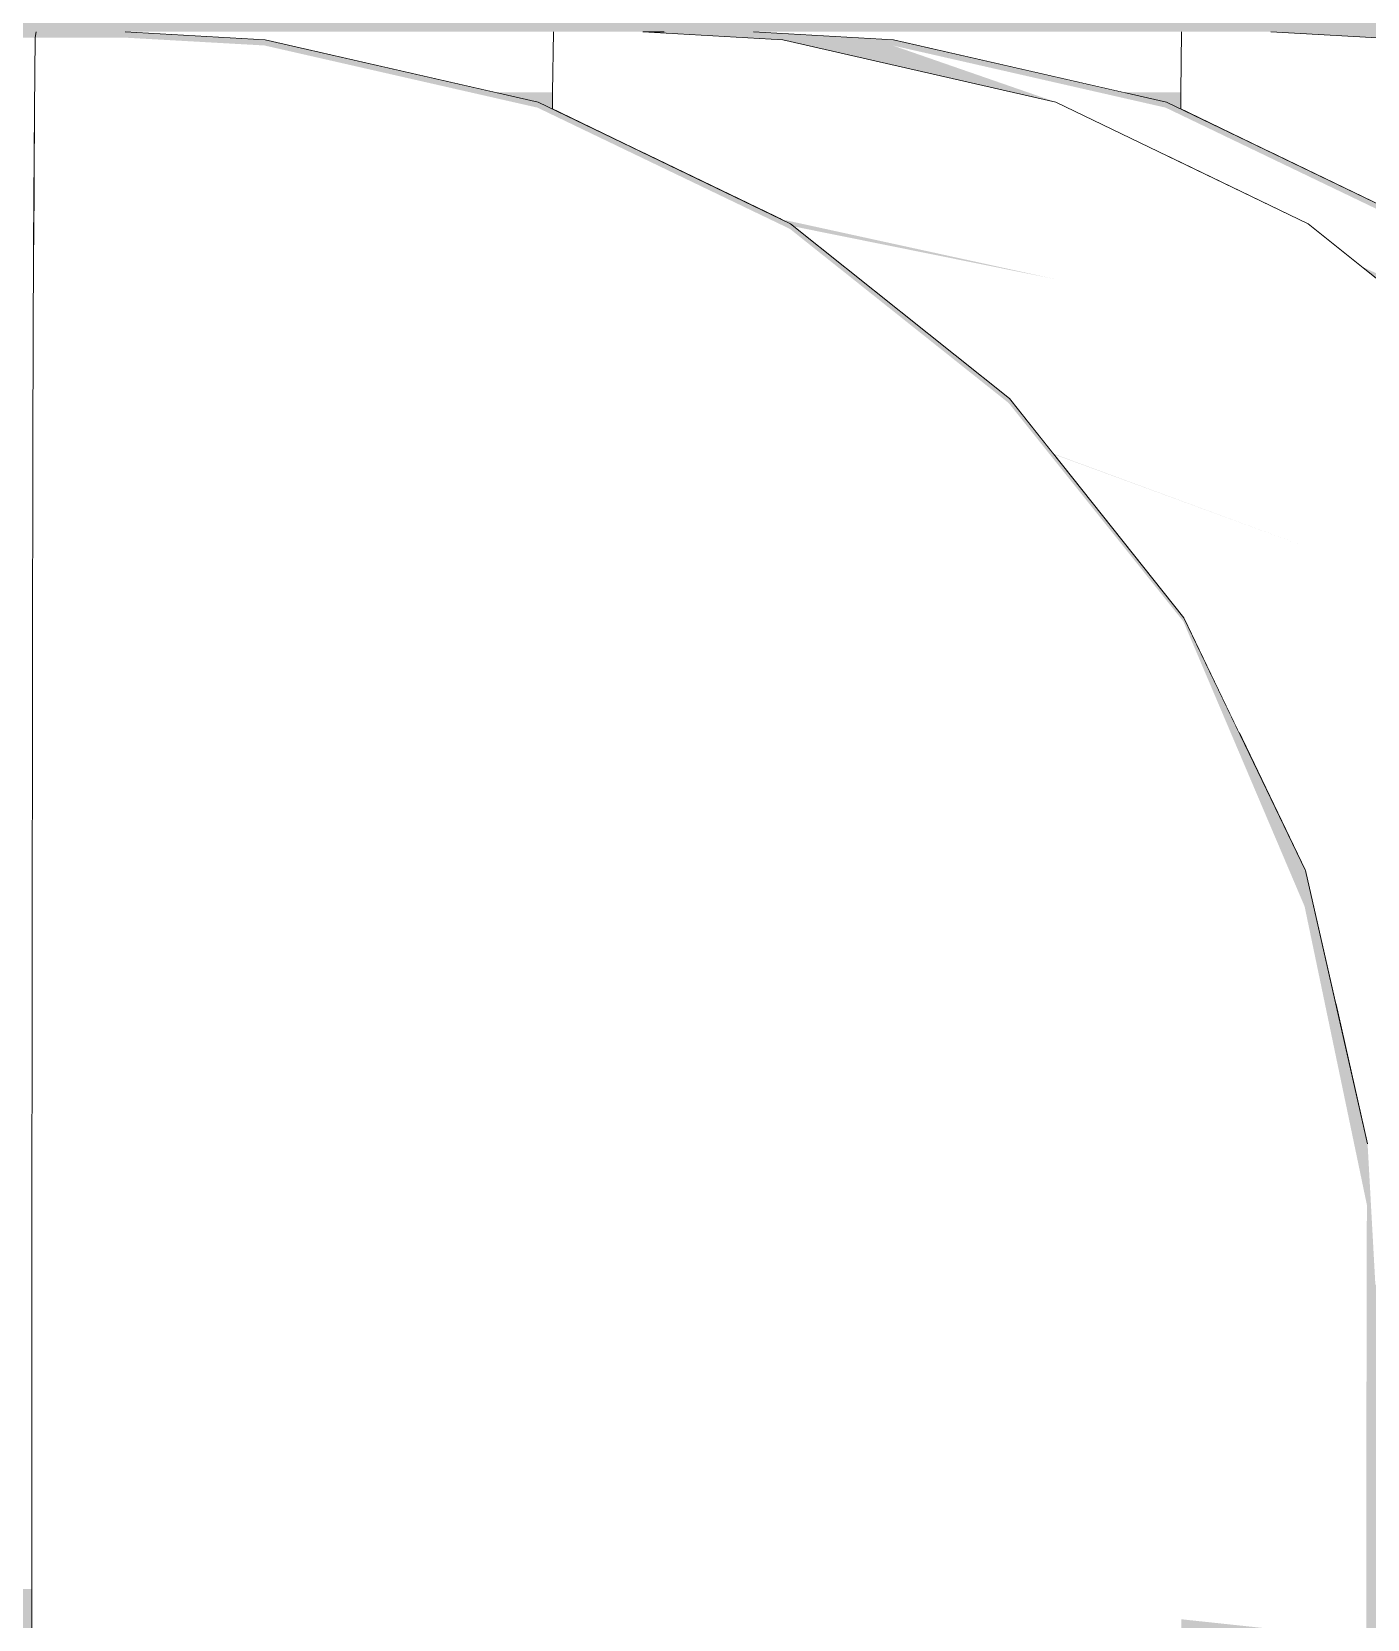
# Model space of a CAD drawing. Header units: millimetres. Extents: x -46169 to 174149, y -86316 to 18123.
# Drawn here: x 120269.86 to 120284.81, y -83706.42 to -83688.64 of the extents above; entities that cross this region are included whole.
import ezdxf

# ---------------------------------------------------------------- set-up
doc = ezdxf.new("R2010")
doc.units = ezdxf.units.MM
doc.header["$MEASUREMENT"] = 0
doc.linetypes.add('Wipeout_Contour', pattern=[1000, 0, -1000])
doc.layers.add('A04_A04_1_A-35-M_FFE_Sanitary_Pen_No__210', color=7, linetype='Continuous', lineweight=13, true_color=0xbae3f7)
doc.layers.add('A04_A04_1_New_A-35-M_FFE_Loose_Pen_No__64', color=7, linetype='Continuous', lineweight=20, true_color=0x606060)
doc.layers.add('A04_A04_1_New_A-25-M_Wall_Int', color=7, linetype='Continuous')
doc.layers.add('A04_A04_1_New_A-35-M_FFE_Loose', color=7, linetype='Continuous')

msp = doc.modelspace()

# ---------------------------------------------------------------- wipeouts: each hides what was drawn before it
at = {"color": 254, "linetype": 'Wipeout_Contour', "lineweight": 0, "ltscale": 4403046.294925408}
msp.add_wipeout([(120227.068, -84266.917), (119755.006, -84266.917), (119755.006, -84457.917), (123475.253, -84457.917), (123475.253, -81407.917), (119755.007, -81407.917), (119755.007, -83688.641), (120283.734, -83688.641), (120285.301, -83688.73), (120288.358, -83689.428), (120291.182, -83690.791), (120293.634, -83692.749), (120295.589, -83695.204), (120296.95, -83698.034), (120297.648, -83701.095), (120297.736, -83702.665), (120297.73, -83703.985), (120297.746, -84251.131), (120297.741, -84252.917), (120297.654, -84254.484), (120296.956, -84257.541), (120295.597, -84260.365), (120293.642, -84262.817), (120291.192, -84264.771), (120288.367, -84266.131), (120285.311, -84266.829), (120283.649, -84266.917), (120259.662, -84266.917), (120259.662, -84454.917), (120227.068, -84454.917)], dxfattribs=at).dxf.layer = 'A04_A04_1_New_A-25-M_Wall_Int'

# ---------------------------------------------------------------- next in the draw order: hatches: boundary and pattern name
at = {"layer": 'A04_A04_1_A-35-M_FFE_Sanitary_Pen_No__210', "linetype": 'Continuous', "lineweight": 0, "true_color": 0x2e383d}
msp.add_hatch(color=250, dxfattribs=at).paths.add_polyline_path([(119762.031, -81412.917), (119762.031, -84457.917), (124593.47, -84457.917), (124593.47, -81412.917)])

# ---------------------------------------------------------------- next in the draw order: wipeouts: each hides what was drawn before it
at = {"color": 254, "linetype": 'Wipeout_Contour', "lineweight": 0, "ltscale": 732625.729735}
msp.add_wipeout([(120270.907, -83688.641), (120272.474, -83688.73), (120275.059, -83689.321), (120275.691, -83689.321), (120275.7, -83688.641)], dxfattribs=at).dxf.layer = 'A04_A04_1_New_A-35-M_FFE_Loose'
at = {"color": 254, "linetype": 'Wipeout_Contour', "lineweight": 0, "ltscale": 732654.597725}
msp.add_wipeout([(120277.94, -83688.641), (120279.508, -83688.73), (120282.093, -83689.321), (120282.725, -83689.321), (120282.734, -83688.641)], dxfattribs=at).dxf.layer = 'A04_A04_1_New_A-35-M_FFE_Loose'
at = {"color": 254, "linetype": 'Wipeout_Contour', "lineweight": 0, "ltscale": 583224.283068}
msp.add_wipeout([(118499.865, -83706.077), (120269.859, -83706.077), (120269.86, -83702.48), (118499.866, -83702.48)], dxfattribs=at).dxf.layer = 'A04_A04_1_New_A-35-M_FFE_Loose'

# ---------------------------------------------------------------- next in the draw order: wipeouts: each hides what was drawn before it
at = {"color": 254, "linetype": 'Wipeout_Contour', "lineweight": 0, "ltscale": 586108.641447}
msp.add_wipeout([(120275.691, -83689.321), (120276.691, -83689.321), (120276.7, -83688.641), (120275.7, -83688.641)], dxfattribs=at).dxf.layer = 'A04_A04_1_New_A-35-M_FFE_Loose'
at = {"color": 254, "linetype": 'Wipeout_Contour', "lineweight": 0, "ltscale": 586131.736}
msp.add_wipeout([(120282.725, -83689.321), (120283.725, -83689.321), (120283.734, -83688.641), (120282.734, -83688.641)], dxfattribs=at).dxf.layer = 'A04_A04_1_New_A-35-M_FFE_Loose'
at = {"color": 254, "linetype": 'Wipeout_Contour', "lineweight": 0, "ltscale": 586126.592826}
msp.add_wipeout([(120279.499, -83688.795), (120281.324, -83689.428), (120282.55, -83690.02), (120282.555, -83689.491)], dxfattribs=at).dxf.layer = 'A04_A04_1_New_A-35-M_FFE_Loose'
at = {"color": 254, "linetype": 'Wipeout_Contour', "lineweight": 0, "ltscale": 583216.205061}
msp.add_wipeout([(118499.866, -83702.48), (120269.86, -83702.48), (120269.863, -83699.037), (118499.868, -83699.037)], dxfattribs=at).dxf.layer = 'A04_A04_1_New_A-35-M_FFE_Loose'
at = {"color": 254, "linetype": 'Wipeout_Contour', "lineweight": 0, "ltscale": 586753.529598}
msp.add_wipeout([(120269.859, -83706.077), (120269.859, -84251.917), (120270.859, -84251.917), (120270.859, -83706.077)], dxfattribs=at).dxf.layer = 'A04_A04_1_New_A-35-M_FFE_Loose'

# ---------------------------------------------------------------- next in the draw order: wipeouts: each hides what was drawn before it
at = {"color": 254, "linetype": 'Wipeout_Contour', "lineweight": 0, "ltscale": 586109.474184}
msp.add_wipeout([(120275.69, -83689.505), (120276.687, -83689.986), (120276.691, -83689.321), (120275.691, -83689.321)], dxfattribs=at).dxf.layer = 'A04_A04_1_New_A-35-M_FFE_Loose'
at = {"color": 254, "linetype": 'Wipeout_Contour', "lineweight": 0, "ltscale": 586132.568704}
msp.add_wipeout([(120282.724, -83689.505), (120283.721, -83689.986), (120283.725, -83689.321), (120282.725, -83689.321)], dxfattribs=at).dxf.layer = 'A04_A04_1_New_A-35-M_FFE_Loose'
at = {"color": 254, "linetype": 'Wipeout_Contour', "lineweight": 0, "ltscale": 583208.654694}
msp.add_wipeout([(118499.869, -83699.037), (120269.863, -83699.037), (120269.868, -83695.894), (118499.873, -83695.894)], dxfattribs=at).dxf.layer = 'A04_A04_1_New_A-35-M_FFE_Loose'
at = {"color": 254, "linetype": 'Wipeout_Contour', "lineweight": 0, "ltscale": 586124.434151}
msp.add_wipeout([(120269.86, -83702.48), (120269.859, -83706.077), (120270.859, -83706.077), (120270.86, -83702.48)], dxfattribs=at).dxf.layer = 'A04_A04_1_New_A-35-M_FFE_Loose'

# ---------------------------------------------------------------- next in the draw order: linework, layer by layer
at = {"layer": 'A04_A04_1_New_A-35-M_FFE_Loose_Pen_No__64', "linetype": 'Continuous'}
for p, q in [((120275.691, -83689.321), (120275.7, -83688.641)), ((120282.725, -83689.321), (120282.733, -83688.641)), ((120269.859, -83706.077), (120269.859, -84251.917))]:
    msp.add_line(p, q, dxfattribs=at)

# ---------------------------------------------------------------- next in the draw order: wipeouts: each hides what was drawn before it
at = {"color": 254, "linetype": 'Wipeout_Contour', "lineweight": 0, "ltscale": 586112.957869}
msp.add_wipeout([(120276.691, -83689.321), (120278.259, -83689.405), (120278.267, -83688.73), (120276.7, -83688.641)], dxfattribs=at).dxf.layer = 'A04_A04_1_New_A-35-M_FFE_Loose'
at = {"color": 254, "linetype": 'Wipeout_Contour', "lineweight": 0, "ltscale": 586136.052498}
msp.add_wipeout([(120283.725, -83689.321), (120285.292, -83689.405), (120285.301, -83688.73), (120283.734, -83688.641)], dxfattribs=at).dxf.layer = 'A04_A04_1_New_A-35-M_FFE_Loose'
at = {"color": 254, "linetype": 'Wipeout_Contour', "lineweight": 0, "ltscale": 583201.954369}
msp.add_wipeout([(118499.879, -83693.186), (118499.873, -83695.894), (120269.868, -83695.894), (120269.873, -83693.186)], dxfattribs=at).dxf.layer = 'A04_A04_1_New_A-35-M_FFE_Loose'
at = {"color": 254, "linetype": 'Wipeout_Contour', "lineweight": 0, "ltscale": 586116.396377}
msp.add_wipeout([(120269.863, -83699.037), (120269.86, -83702.48), (120270.86, -83702.48), (120270.863, -83699.037)], dxfattribs=at).dxf.layer = 'A04_A04_1_New_A-35-M_FFE_Loose'
at = {"color": 254, "linetype": 'Wipeout_Contour', "lineweight": 0, "ltscale": 586757.739937}
msp.add_wipeout([(120270.859, -83706.077), (120270.859, -84251.917), (120272.427, -84251.912), (120272.427, -83706.082)], dxfattribs=at).dxf.layer = 'A04_A04_1_New_A-35-M_FFE_Loose'

# ---------------------------------------------------------------- next in the draw order: linework, layer by layer
at = {"layer": 'A04_A04_1_New_A-35-M_FFE_Loose_Pen_No__64', "linetype": 'Continuous'}
for p, q in [((120276.7, -83688.641), (120276.94, -83688.641)), ((120285.301, -83688.73), (120283.733, -83688.641)), ((120269.86, -83702.48), (120269.859, -83706.077))]:
    msp.add_line(p, q, dxfattribs=at)

# ---------------------------------------------------------------- next in the draw order: wipeouts: each hides what was drawn before it
at = {"color": 254, "linetype": 'Wipeout_Contour', "lineweight": 0, "ltscale": 586114.580865}
msp.add_wipeout([(120276.687, -83689.986), (120278.251, -83690.741), (120278.259, -83689.405), (120276.691, -83689.321)], dxfattribs=at).dxf.layer = 'A04_A04_1_New_A-35-M_FFE_Loose'
at = {"color": 254, "linetype": 'Wipeout_Contour', "lineweight": 0, "ltscale": 586137.67543}
msp.add_wipeout([(120283.721, -83689.986), (120285.284, -83690.741), (120285.292, -83689.405), (120283.725, -83689.321)], dxfattribs=at).dxf.layer = 'A04_A04_1_New_A-35-M_FFE_Loose'
at = {"color": 254, "linetype": 'Wipeout_Contour', "lineweight": 0, "ltscale": 583196.390093}
msp.add_wipeout([(118499.879, -83693.186), (120269.873, -83693.186), (120269.881, -83691.029), (118499.886, -83691.029)], dxfattribs=at).dxf.layer = 'A04_A04_1_New_A-35-M_FFE_Loose'
at = {"color": 254, "linetype": 'Wipeout_Contour', "lineweight": 0, "ltscale": 586108.88363}
msp.add_wipeout([(120269.868, -83695.894), (120269.863, -83699.037), (120270.863, -83699.037), (120270.868, -83695.894)], dxfattribs=at).dxf.layer = 'A04_A04_1_New_A-35-M_FFE_Loose'
at = {"color": 254, "linetype": 'Wipeout_Contour', "lineweight": 0, "ltscale": 586128.664391}
msp.add_wipeout([(120270.86, -83702.48), (120270.859, -83706.077), (120272.427, -83706.082), (120272.428, -83702.498)], dxfattribs=at).dxf.layer = 'A04_A04_1_New_A-35-M_FFE_Loose'

# ---------------------------------------------------------------- next in the draw order: linework, layer by layer
at = {"layer": 'A04_A04_1_New_A-35-M_FFE_Loose_Pen_No__64', "linetype": 'Continuous'}
msp.add_line((120269.863, -83699.037), (120269.86, -83702.48), dxfattribs=at)

# ---------------------------------------------------------------- next in the draw order: wipeouts: each hides what was drawn before it
at = {"color": 254, "linetype": 'Wipeout_Contour', "lineweight": 0, "ltscale": 586121.439867}
msp.add_wipeout([(120278.259, -83689.405), (120281.315, -83690.077), (120281.324, -83689.428), (120278.267, -83688.73)], dxfattribs=at).dxf.layer = 'A04_A04_1_New_A-35-M_FFE_Loose'
at = {"color": 254, "linetype": 'Wipeout_Contour', "lineweight": 0, "ltscale": 583192.199523}
msp.add_wipeout([(118499.886, -83691.029), (120269.881, -83691.029), (120269.889, -83689.514), (118499.894, -83689.514)], dxfattribs=at).dxf.layer = 'A04_A04_1_New_A-35-M_FFE_Loose'
at = {"color": 254, "linetype": 'Wipeout_Contour', "lineweight": 0, "ltscale": 879207.734189}
msp.add_wipeout([(120282.555, -83689.491), (120282.55, -83690.02), (120284.149, -83690.791), (120284.749, -83691.27), (120285.373, -83691.556), (120285.38, -83690.848)], dxfattribs=at).dxf.layer = 'A04_A04_1_New_A-35-M_FFE_Loose'
at = {"color": 254, "linetype": 'Wipeout_Contour', "lineweight": 0, "ltscale": 586102.216714}
msp.add_wipeout([(120269.873, -83693.186), (120269.868, -83695.894), (120270.868, -83695.894), (120270.873, -83693.186)], dxfattribs=at).dxf.layer = 'A04_A04_1_New_A-35-M_FFE_Loose'
at = {"color": 254, "linetype": 'Wipeout_Contour', "lineweight": 0, "ltscale": 586120.645101}
msp.add_wipeout([(120270.863, -83699.037), (120270.86, -83702.48), (120272.428, -83702.498), (120272.431, -83699.072)], dxfattribs=at).dxf.layer = 'A04_A04_1_New_A-35-M_FFE_Loose'

# ---------------------------------------------------------------- next in the draw order: linework, layer by layer
at = {"layer": 'A04_A04_1_New_A-35-M_FFE_Loose_Pen_No__64', "linetype": 'Continuous'}
for p, q in [((120278.267, -83688.73), (120276.7, -83688.641)), ((120279.508, -83688.73), (120277.94, -83688.641)), ((120269.868, -83695.894), (120269.863, -83699.037))]:
    msp.add_line(p, q, dxfattribs=at)

# ---------------------------------------------------------------- next in the draw order: wipeouts: each hides what was drawn before it
at = {"color": 254, "linetype": 'Wipeout_Contour', "lineweight": 0, "ltscale": 583189.561531}
msp.add_wipeout([(118499.903, -83688.707), (118499.894, -83689.514), (120269.889, -83689.514), (120269.898, -83688.707)], dxfattribs=at).dxf.layer = 'A04_A04_1_New_A-35-M_FFE_Loose'
at = {"color": 254, "linetype": 'Wipeout_Contour', "lineweight": 0, "ltscale": 586123.682224}
msp.add_wipeout([(120278.259, -83689.405), (120278.251, -83690.741), (120281.308, -83691.409), (120281.315, -83690.077)], dxfattribs=at).dxf.layer = 'A04_A04_1_New_A-35-M_FFE_Loose'
at = {"color": 254, "linetype": 'Wipeout_Contour', "lineweight": 0, "ltscale": 586096.680297}
msp.add_wipeout([(120269.881, -83691.029), (120269.873, -83693.186), (120270.873, -83693.186), (120270.881, -83691.029)], dxfattribs=at).dxf.layer = 'A04_A04_1_New_A-35-M_FFE_Loose'
at = {"color": 254, "linetype": 'Wipeout_Contour', "lineweight": 0, "ltscale": 586113.151382}
msp.add_wipeout([(120270.868, -83695.894), (120270.863, -83699.037), (120272.431, -83699.072), (120272.435, -83695.945)], dxfattribs=at).dxf.layer = 'A04_A04_1_New_A-35-M_FFE_Loose'
at = {"color": 254, "linetype": 'Wipeout_Contour', "lineweight": 0, "ltscale": 586136.388931}
msp.add_wipeout([(120272.428, -83702.498), (120272.427, -83706.082), (120275.485, -83706.118), (120275.486, -83702.643)], dxfattribs=at).dxf.layer = 'A04_A04_1_New_A-35-M_FFE_Loose'

# ---------------------------------------------------------------- next in the draw order: linework, layer by layer
at = {"layer": 'A04_A04_1_New_A-35-M_FFE_Loose_Pen_No__64', "linetype": 'Continuous'}
msp.add_line((120269.873, -83693.186), (120269.868, -83695.894), dxfattribs=at)

# ---------------------------------------------------------------- next in the draw order: wipeouts: each hides what was drawn before it
at = {"color": 254, "linetype": 'Wipeout_Contour', "lineweight": 0, "ltscale": 586092.510758}
msp.add_wipeout([(120269.889, -83689.514), (120269.881, -83691.029), (120270.881, -83691.029), (120270.889, -83689.514)], dxfattribs=at).dxf.layer = 'A04_A04_1_New_A-35-M_FFE_Loose'
at = {"color": 254, "linetype": 'Wipeout_Contour', "lineweight": 0, "ltscale": 586129.027735}
msp.add_wipeout([(120278.394, -83690.822), (120280.805, -83692.749), (120281.3, -83693.367), (120281.308, -83691.409)], dxfattribs=at).dxf.layer = 'A04_A04_1_New_A-35-M_FFE_Loose'
at = {"color": 254, "linetype": 'Wipeout_Contour', "lineweight": 0, "ltscale": 586106.501345}
msp.add_wipeout([(120270.873, -83693.186), (120270.868, -83695.894), (120272.435, -83695.945), (120272.441, -83693.251)], dxfattribs=at).dxf.layer = 'A04_A04_1_New_A-35-M_FFE_Loose'
at = {"color": 254, "linetype": 'Wipeout_Contour', "lineweight": 0, "ltscale": 586128.532191}
msp.add_wipeout([(120272.431, -83699.072), (120272.428, -83702.498), (120275.486, -83702.643), (120275.489, -83699.355)], dxfattribs=at).dxf.layer = 'A04_A04_1_New_A-35-M_FFE_Loose'
at = {"color": 254, "linetype": 'Wipeout_Contour', "lineweight": 0, "ltscale": 586765.323433}
msp.add_wipeout([(120272.427, -83706.082), (120272.427, -84251.912), (120275.485, -84251.873), (120275.485, -83706.118)], dxfattribs=at).dxf.layer = 'A04_A04_1_New_A-35-M_FFE_Loose'

# ---------------------------------------------------------------- next in the draw order: linework, layer by layer
at = {"layer": 'A04_A04_1_New_A-35-M_FFE_Loose_Pen_No__64', "linetype": 'Continuous'}
msp.add_line((120269.88, -83691.029), (120269.873, -83693.186), dxfattribs=at)

# ---------------------------------------------------------------- next in the draw order: wipeouts: each hides what was drawn before it
at = {"color": 254, "linetype": 'Wipeout_Contour', "lineweight": 0, "ltscale": 586089.88611}
msp.add_wipeout([(120269.898, -83688.707), (120269.889, -83689.514), (120270.889, -83689.514), (120270.898, -83688.707)], dxfattribs=at).dxf.layer = 'A04_A04_1_New_A-35-M_FFE_Loose'
at = {"color": 254, "linetype": 'Wipeout_Contour', "lineweight": 0, "ltscale": 586133.408816}
msp.add_wipeout([(120281.315, -83690.077), (120284.141, -83691.386), (120284.149, -83690.791), (120281.324, -83689.428)], dxfattribs=at).dxf.layer = 'A04_A04_1_New_A-35-M_FFE_Loose'
at = {"color": 254, "linetype": 'Wipeout_Contour', "lineweight": 0, "ltscale": 586100.978932}
msp.add_wipeout([(120270.881, -83691.029), (120270.873, -83693.186), (120272.441, -83693.251), (120272.448, -83691.105)], dxfattribs=at).dxf.layer = 'A04_A04_1_New_A-35-M_FFE_Loose'
at = {"color": 254, "linetype": 'Wipeout_Contour', "lineweight": 0, "ltscale": 586121.207127}
msp.add_wipeout([(120272.435, -83695.945), (120272.431, -83699.072), (120275.489, -83699.355), (120275.493, -83696.354)], dxfattribs=at).dxf.layer = 'A04_A04_1_New_A-35-M_FFE_Loose'
at = {"color": 254, "linetype": 'Wipeout_Contour', "lineweight": 0, "ltscale": 586774.970129}
msp.add_wipeout([(120275.485, -83706.118), (120275.485, -84251.873), (120278.313, -84251.797), (120278.313, -83706.189)], dxfattribs=at).dxf.layer = 'A04_A04_1_New_A-35-M_FFE_Loose'

# ---------------------------------------------------------------- next in the draw order: linework, layer by layer
at = {"layer": 'A04_A04_1_New_A-35-M_FFE_Loose_Pen_No__64', "linetype": 'Continuous'}
for p, q in [((120269.907, -83688.641), (120269.898, -83688.707)), ((120269.897, -83688.707), (120269.889, -83689.514)), ((120282.564, -83689.429), (120279.508, -83688.73)), ((120282.724, -83689.505), (120282.725, -83689.321)), ((120269.889, -83689.514), (120269.88, -83691.029))]:
    msp.add_line(p, q, dxfattribs=at)

# ---------------------------------------------------------------- next in the draw order: wipeouts: each hides what was drawn before it
at = {"color": 254, "linetype": 'Wipeout_Contour', "lineweight": 0, "ltscale": 586096.819909}
msp.add_wipeout([(120270.889, -83689.514), (120270.881, -83691.029), (120272.448, -83691.105), (120272.456, -83689.598)], dxfattribs=at).dxf.layer = 'A04_A04_1_New_A-35-M_FFE_Loose'
at = {"color": 254, "linetype": 'Wipeout_Contour', "lineweight": 0, "ltscale": 586135.562108}
msp.add_wipeout([(120281.308, -83691.409), (120284.134, -83692.609), (120284.141, -83691.386), (120281.315, -83690.077)], dxfattribs=at).dxf.layer = 'A04_A04_1_New_A-35-M_FFE_Loose'
at = {"color": 254, "linetype": 'Wipeout_Contour', "lineweight": 0, "ltscale": 586114.706502}
msp.add_wipeout([(120272.441, -83693.251), (120272.435, -83695.945), (120275.493, -83696.354), (120275.499, -83693.768)], dxfattribs=at).dxf.layer = 'A04_A04_1_New_A-35-M_FFE_Loose'
at = {"color": 254, "linetype": 'Wipeout_Contour', "lineweight": 0, "ltscale": 586146.372006}
msp.add_wipeout([(120275.486, -83702.643), (120275.485, -83706.118), (120278.313, -83706.189), (120278.314, -83702.924)], dxfattribs=at).dxf.layer = 'A04_A04_1_New_A-35-M_FFE_Loose'

# ---------------------------------------------------------------- next in the draw order: wipeouts: each hides what was drawn before it
at = {"color": 254, "linetype": 'Wipeout_Contour', "lineweight": 0, "ltscale": 586094.20178}
msp.add_wipeout([(120270.898, -83688.707), (120270.889, -83689.514), (120272.456, -83689.598), (120272.465, -83688.795)], dxfattribs=at).dxf.layer = 'A04_A04_1_New_A-35-M_FFE_Loose'
at = {"color": 254, "linetype": 'Wipeout_Contour', "lineweight": 0, "ltscale": 586109.307671}
msp.add_wipeout([(120272.448, -83691.105), (120272.441, -83693.251), (120275.499, -83693.768), (120275.506, -83691.708)], dxfattribs=at).dxf.layer = 'A04_A04_1_New_A-35-M_FFE_Loose'
at = {"color": 254, "linetype": 'Wipeout_Contour', "lineweight": 0, "ltscale": 586139.149388}
msp.add_wipeout([(120281.3, -83693.367), (120284.127, -83694.408), (120284.134, -83692.609), (120281.308, -83691.409)], dxfattribs=at).dxf.layer = 'A04_A04_1_New_A-35-M_FFE_Loose'
at = {"color": 254, "linetype": 'Wipeout_Contour', "lineweight": 0, "ltscale": 586138.933697}
msp.add_wipeout([(120275.489, -83699.355), (120275.486, -83702.643), (120278.314, -83702.924), (120278.316, -83699.905)], dxfattribs=at).dxf.layer = 'A04_A04_1_New_A-35-M_FFE_Loose'
at = {"color": 254, "linetype": 'Wipeout_Contour', "lineweight": 0, "ltscale": 586783.62602}
msp.add_wipeout([(120278.313, -83706.189), (120278.313, -84251.797), (120280.769, -84251.687), (120280.769, -83706.29)], dxfattribs=at).dxf.layer = 'A04_A04_1_New_A-35-M_FFE_Loose'

# ---------------------------------------------------------------- next in the draw order: wipeouts: each hides what was drawn before it
at = {"color": 254, "linetype": 'Wipeout_Contour', "lineweight": 0, "ltscale": 586105.240718}
msp.add_wipeout([(120272.456, -83689.598), (120272.448, -83691.105), (120275.506, -83691.708), (120275.513, -83690.262)], dxfattribs=at).dxf.layer = 'A04_A04_1_New_A-35-M_FFE_Loose'
at = {"color": 254, "linetype": 'Wipeout_Contour', "lineweight": 0, "ltscale": 586145.793377}
msp.add_wipeout([(120284.141, -83691.386), (120286.593, -83693.268), (120286.6, -83692.749), (120284.149, -83690.791)], dxfattribs=at).dxf.layer = 'A04_A04_1_New_A-35-M_FFE_Loose'
at = {"color": 254, "linetype": 'Wipeout_Contour', "lineweight": 0, "ltscale": 732681.701616}
msp.add_wipeout([(120281.3, -83693.371), (120282.759, -83695.204), (120283.374, -83696.483), (120284.122, -83696.704), (120284.127, -83694.408)], dxfattribs=at).dxf.layer = 'A04_A04_1_New_A-35-M_FFE_Loose'
at = {"color": 254, "linetype": 'Wipeout_Contour', "lineweight": 0, "ltscale": 586132.050198}
msp.add_wipeout([(120275.493, -83696.354), (120275.489, -83699.355), (120278.316, -83699.905), (120278.32, -83697.149)], dxfattribs=at).dxf.layer = 'A04_A04_1_New_A-35-M_FFE_Loose'
at = {"color": 254, "linetype": 'Wipeout_Contour', "lineweight": 0, "ltscale": 586155.552603}
msp.add_wipeout([(120278.314, -83702.924), (120278.313, -83706.189), (120280.769, -83706.29), (120280.77, -83703.328)], dxfattribs=at).dxf.layer = 'A04_A04_1_New_A-35-M_FFE_Loose'

# ---------------------------------------------------------------- next in the draw order: linework, layer by layer
at = {"layer": 'A04_A04_1_New_A-35-M_FFE_Loose_Pen_No__64', "linetype": 'Continuous'}
for p, q in [((120284.149, -83690.791), (120281.324, -83689.429)), ((120285.388, -83690.791), (120282.564, -83689.429))]:
    msp.add_line(p, q, dxfattribs=at)

# ---------------------------------------------------------------- next in the draw order: wipeouts: each hides what was drawn before it
at = {"color": 254, "linetype": 'Wipeout_Contour', "lineweight": 0, "ltscale": 586102.678138}
msp.add_wipeout([(120272.465, -83688.795), (120272.456, -83689.598), (120275.513, -83690.262), (120275.522, -83689.491)], dxfattribs=at).dxf.layer = 'A04_A04_1_New_A-35-M_FFE_Loose'
at = {"color": 254, "linetype": 'Wipeout_Contour', "lineweight": 0, "ltscale": 586147.727388}
msp.add_wipeout([(120284.134, -83692.609), (120286.587, -83694.334), (120286.593, -83693.268), (120284.141, -83691.386)], dxfattribs=at).dxf.layer = 'A04_A04_1_New_A-35-M_FFE_Loose'
at = {"color": 254, "linetype": 'Wipeout_Contour', "lineweight": 0, "ltscale": 586125.941076}
msp.add_wipeout([(120275.499, -83693.768), (120275.493, -83696.354), (120278.32, -83697.149), (120278.326, -83694.775)], dxfattribs=at).dxf.layer = 'A04_A04_1_New_A-35-M_FFE_Loose'
at = {"color": 254, "linetype": 'Wipeout_Contour', "lineweight": 0, "ltscale": 439613.638856}
msp.add_wipeout([(120283.374, -83696.483), (120284.119, -83698.034), (120284.122, -83696.704)], dxfattribs=at).dxf.layer = 'A04_A04_1_New_A-35-M_FFE_Loose'
at = {"color": 254, "linetype": 'Wipeout_Contour', "lineweight": 0, "ltscale": 586148.785652}
msp.add_wipeout([(120278.316, -83699.905), (120278.314, -83702.924), (120280.77, -83703.328), (120280.772, -83700.695)], dxfattribs=at).dxf.layer = 'A04_A04_1_New_A-35-M_FFE_Loose'

# ---------------------------------------------------------------- next in the draw order: linework, layer by layer
at = {"layer": 'A04_A04_1_New_A-35-M_FFE_Loose_Pen_No__64', "linetype": 'Continuous'}
msp.add_line((120272.474, -83688.73), (120270.906, -83688.641), dxfattribs=at)

# ---------------------------------------------------------------- next in the draw order: wipeouts: each hides what was drawn before it
at = {"color": 254, "linetype": 'Wipeout_Contour', "lineweight": 0, "ltscale": 586120.866629}
msp.add_wipeout([(120275.506, -83691.708), (120275.499, -83693.768), (120278.326, -83694.775), (120278.332, -83692.884)], dxfattribs=at).dxf.layer = 'A04_A04_1_New_A-35-M_FFE_Loose'
at = {"color": 254, "linetype": 'Wipeout_Contour', "lineweight": 0, "ltscale": 586150.945957}
msp.add_wipeout([(120284.127, -83694.408), (120286.581, -83695.902), (120286.587, -83694.334), (120284.134, -83692.609)], dxfattribs=at).dxf.layer = 'A04_A04_1_New_A-35-M_FFE_Loose'
at = {"color": 254, "linetype": 'Wipeout_Contour', "lineweight": 0, "ltscale": 586142.613413}
msp.add_wipeout([(120278.32, -83697.149), (120278.316, -83699.905), (120280.772, -83700.695), (120280.775, -83698.293)], dxfattribs=at).dxf.layer = 'A04_A04_1_New_A-35-M_FFE_Loose'
at = {"color": 254, "linetype": 'Wipeout_Contour', "lineweight": 0, "ltscale": 586163.472047}
msp.add_wipeout([(120280.77, -83703.328), (120280.769, -83706.29), (120282.73, -83706.417), (120282.73, -83703.834)], dxfattribs=at).dxf.layer = 'A04_A04_1_New_A-35-M_FFE_Loose'

# ---------------------------------------------------------------- next in the draw order: linework, layer by layer
at = {"layer": 'A04_A04_1_New_A-35-M_FFE_Loose_Pen_No__64', "linetype": 'Continuous'}
msp.add_line((120286.6, -83692.749), (120284.149, -83690.791), dxfattribs=at)

# ---------------------------------------------------------------- next in the draw order: wipeouts: each hides what was drawn before it
at = {"color": 254, "linetype": 'Wipeout_Contour', "lineweight": 0, "ltscale": 586117.042666}
msp.add_wipeout([(120275.513, -83690.262), (120275.506, -83691.708), (120278.332, -83692.884), (120278.339, -83691.556)], dxfattribs=at).dxf.layer = 'A04_A04_1_New_A-35-M_FFE_Loose'
at = {"color": 254, "linetype": 'Wipeout_Contour', "lineweight": 0, "ltscale": 586155.313728}
msp.add_wipeout([(120284.122, -83696.704), (120286.577, -83697.905), (120286.581, -83695.902), (120284.127, -83694.408)], dxfattribs=at).dxf.layer = 'A04_A04_1_New_A-35-M_FFE_Loose'
at = {"color": 254, "linetype": 'Wipeout_Contour', "lineweight": 0, "ltscale": 586137.135401}
msp.add_wipeout([(120278.326, -83694.775), (120278.32, -83697.149), (120280.775, -83698.293), (120280.78, -83696.223)], dxfattribs=at).dxf.layer = 'A04_A04_1_New_A-35-M_FFE_Loose'
at = {"color": 254, "linetype": 'Wipeout_Contour', "lineweight": 0, "ltscale": 586157.596843}
msp.add_wipeout([(120280.772, -83700.695), (120280.77, -83703.328), (120282.73, -83703.834), (120282.732, -83701.687)], dxfattribs=at).dxf.layer = 'A04_A04_1_New_A-35-M_FFE_Loose'
at = {"color": 254, "linetype": 'Wipeout_Contour', "lineweight": 0, "ltscale": 586790.857038}
msp.add_wipeout([(120280.769, -83706.29), (120280.769, -84251.687), (120282.73, -84251.549), (120282.73, -83706.417)], dxfattribs=at).dxf.layer = 'A04_A04_1_New_A-35-M_FFE_Loose'

# ---------------------------------------------------------------- next in the draw order: wipeouts: each hides what was drawn before it
at = {"color": 254, "linetype": 'Wipeout_Contour', "lineweight": 0, "ltscale": 586114.630747}
msp.add_wipeout([(120275.522, -83689.491), (120275.513, -83690.262), (120278.339, -83691.556), (120278.347, -83690.848)], dxfattribs=at).dxf.layer = 'A04_A04_1_New_A-35-M_FFE_Loose'
at = {"color": 254, "linetype": 'Wipeout_Contour', "lineweight": 0, "ltscale": 586132.58454}
msp.add_wipeout([(120278.332, -83692.884), (120278.326, -83694.775), (120280.78, -83696.223), (120280.785, -83694.574)], dxfattribs=at).dxf.layer = 'A04_A04_1_New_A-35-M_FFE_Loose'
at = {"color": 254, "linetype": 'Wipeout_Contour', "lineweight": 0, "ltscale": 732700.071289}
msp.add_wipeout([(120284.122, -83696.704), (120284.119, -83698.034), (120284.457, -83699.519), (120286.573, -83700.256), (120286.577, -83697.905)], dxfattribs=at).dxf.layer = 'A04_A04_1_New_A-35-M_FFE_Loose'
at = {"color": 254, "linetype": 'Wipeout_Contour', "lineweight": 0, "ltscale": 586152.369249}
msp.add_wipeout([(120280.775, -83698.293), (120280.772, -83700.695), (120282.732, -83701.687), (120282.735, -83699.727)], dxfattribs=at).dxf.layer = 'A04_A04_1_New_A-35-M_FFE_Loose'
at = {"color": 254, "linetype": 'Wipeout_Contour', "lineweight": 0, "ltscale": 586169.735298}
msp.add_wipeout([(120282.73, -83703.834), (120282.73, -83706.417), (120284.097, -83706.563), (120284.098, -83704.418)], dxfattribs=at).dxf.layer = 'A04_A04_1_New_A-35-M_FFE_Loose'

# ---------------------------------------------------------------- next in the draw order: linework, layer by layer
at = {"layer": 'A04_A04_1_New_A-35-M_FFE_Loose_Pen_No__64', "linetype": 'Continuous'}
for p, q in [((120275.53, -83689.429), (120272.474, -83688.73)), ((120281.324, -83689.429), (120278.267, -83688.73)), ((120275.69, -83689.505), (120275.691, -83689.321))]:
    msp.add_line(p, q, dxfattribs=at)

# ---------------------------------------------------------------- next in the draw order: wipeouts: each hides what was drawn before it
at = {"color": 254, "linetype": 'Wipeout_Contour', "lineweight": 0, "ltscale": 586129.153953}
msp.add_wipeout([(120278.339, -83691.556), (120278.332, -83692.884), (120280.785, -83694.574), (120280.792, -83693.416)], dxfattribs=at).dxf.layer = 'A04_A04_1_New_A-35-M_FFE_Loose'
at = {"color": 254, "linetype": 'Wipeout_Contour', "lineweight": 0, "ltscale": 586147.73006}
msp.add_wipeout([(120280.78, -83696.223), (120280.775, -83698.293), (120282.735, -83699.727), (120282.739, -83698.038)], dxfattribs=at).dxf.layer = 'A04_A04_1_New_A-35-M_FFE_Loose'
at = {"color": 254, "linetype": 'Wipeout_Contour', "lineweight": 0, "ltscale": 732709.203346}
msp.add_wipeout([(120284.457, -83699.519), (120284.816, -83701.095), (120284.903, -83702.671), (120286.571, -83703.057), (120286.573, -83700.256)], dxfattribs=at).dxf.layer = 'A04_A04_1_New_A-35-M_FFE_Loose'
at = {"color": 254, "linetype": 'Wipeout_Contour', "lineweight": 0, "ltscale": 586164.929243}
msp.add_wipeout([(120282.732, -83701.687), (120282.73, -83703.834), (120284.098, -83704.418), (120284.099, -83702.829)], dxfattribs=at).dxf.layer = 'A04_A04_1_New_A-35-M_FFE_Loose'

# ---------------------------------------------------------------- next in the draw order: wipeouts: each hides what was drawn before it
at = {"color": 254, "linetype": 'Wipeout_Contour', "lineweight": 0, "ltscale": 586126.988251}
msp.add_wipeout([(120278.347, -83690.848), (120278.339, -83691.556), (120280.792, -83693.416), (120280.798, -83692.799)], dxfattribs=at).dxf.layer = 'A04_A04_1_New_A-35-M_FFE_Loose'
at = {"color": 254, "linetype": 'Wipeout_Contour', "lineweight": 0, "ltscale": 586143.875668}
msp.add_wipeout([(120280.785, -83694.574), (120280.78, -83696.223), (120282.739, -83698.038), (120282.743, -83696.693)], dxfattribs=at).dxf.layer = 'A04_A04_1_New_A-35-M_FFE_Loose'
at = {"color": 254, "linetype": 'Wipeout_Contour', "lineweight": 0, "ltscale": 586160.830822}
msp.add_wipeout([(120282.735, -83699.727), (120282.732, -83701.687), (120284.099, -83702.829), (120284.101, -83701.379)], dxfattribs=at).dxf.layer = 'A04_A04_1_New_A-35-M_FFE_Loose'
at = {"color": 254, "linetype": 'Wipeout_Contour', "lineweight": 0, "ltscale": 586174.031195}
msp.add_wipeout([(120284.098, -83704.418), (120284.097, -83706.563), (120284.802, -83706.722), (120284.803, -83705.05)], dxfattribs=at).dxf.layer = 'A04_A04_1_New_A-35-M_FFE_Loose'

# ---------------------------------------------------------------- next in the draw order: linework, layer by layer
at = {"layer": 'A04_A04_1_New_A-35-M_FFE_Loose_Pen_No__64', "linetype": 'Continuous'}
msp.add_line((120278.355, -83690.791), (120275.53, -83689.429), dxfattribs=at)

# ---------------------------------------------------------------- next in the draw order: wipeouts: each hides what was drawn before it
at = {"color": 254, "linetype": 'Wipeout_Contour', "lineweight": 0, "ltscale": 586140.969051}
msp.add_wipeout([(120280.792, -83693.416), (120280.785, -83694.574), (120282.743, -83696.693), (120282.748, -83695.748)], dxfattribs=at).dxf.layer = 'A04_A04_1_New_A-35-M_FFE_Loose'
at = {"color": 254, "linetype": 'Wipeout_Contour', "lineweight": 0, "ltscale": 586157.195395}
msp.add_wipeout([(120282.739, -83698.038), (120282.735, -83699.727), (120284.101, -83701.379), (120284.104, -83700.13)], dxfattribs=at).dxf.layer = 'A04_A04_1_New_A-35-M_FFE_Loose'
at = {"color": 254, "linetype": 'Wipeout_Contour', "lineweight": 0, "ltscale": 586170.421604}
msp.add_wipeout([(120284.099, -83702.829), (120284.098, -83704.418), (120284.803, -83705.05), (120284.803, -83704.066)], dxfattribs=at).dxf.layer = 'A04_A04_1_New_A-35-M_FFE_Loose'

# ---------------------------------------------------------------- next in the draw order: wipeouts: each hides what was drawn before it
at = {"color": 254, "linetype": 'Wipeout_Contour', "lineweight": 0, "ltscale": 586139.132345}
msp.add_wipeout([(120280.798, -83692.799), (120280.792, -83693.416), (120282.748, -83695.748), (120282.754, -83695.245)], dxfattribs=at).dxf.layer = 'A04_A04_1_New_A-35-M_FFE_Loose'
at = {"color": 254, "linetype": 'Wipeout_Contour', "lineweight": 0, "ltscale": 586154.175038}
msp.add_wipeout([(120282.743, -83696.693), (120282.739, -83698.038), (120284.104, -83700.13), (120284.107, -83699.135)], dxfattribs=at).dxf.layer = 'A04_A04_1_New_A-35-M_FFE_Loose'
at = {"color": 254, "linetype": 'Wipeout_Contour', "lineweight": 0, "ltscale": 586167.576831}
msp.add_wipeout([(120284.101, -83701.379), (120284.099, -83702.829), (120284.803, -83704.066), (120284.805, -83703.168)], dxfattribs=at).dxf.layer = 'A04_A04_1_New_A-35-M_FFE_Loose'

# ---------------------------------------------------------------- next in the draw order: linework, layer by layer
at = {"layer": 'A04_A04_1_New_A-35-M_FFE_Loose_Pen_No__64', "linetype": 'Continuous'}
msp.add_line((120280.805, -83692.749), (120278.355, -83690.791), dxfattribs=at)

# ---------------------------------------------------------------- next in the draw order: wipeouts: each hides what was drawn before it
at = {"color": 254, "linetype": 'Wipeout_Contour', "lineweight": 0, "ltscale": 586151.8964}
msp.add_wipeout([(120282.748, -83695.748), (120282.743, -83696.693), (120284.107, -83699.135), (120284.111, -83698.436)], dxfattribs=at).dxf.layer = 'A04_A04_1_New_A-35-M_FFE_Loose'
at = {"color": 254, "linetype": 'Wipeout_Contour', "lineweight": 0, "ltscale": 586165.05828}
msp.add_wipeout([(120284.104, -83700.13), (120284.101, -83701.379), (120284.805, -83703.168), (120284.806, -83702.394)], dxfattribs=at).dxf.layer = 'A04_A04_1_New_A-35-M_FFE_Loose'

# ---------------------------------------------------------------- next in the draw order: wipeouts: each hides what was drawn before it
at = {"color": 254, "linetype": 'Wipeout_Contour', "lineweight": 0, "ltscale": 439611.795119}
msp.add_wipeout([(120282.754, -83695.245), (120282.748, -83695.748), (120284.111, -83698.436)], dxfattribs=at).dxf.layer = 'A04_A04_1_New_A-35-M_FFE_Loose'
at = {"color": 254, "linetype": 'Wipeout_Contour', "lineweight": 0, "ltscale": 586162.96694}
msp.add_wipeout([(120284.107, -83699.135), (120284.104, -83700.13), (120284.806, -83702.394), (120284.808, -83701.777)], dxfattribs=at).dxf.layer = 'A04_A04_1_New_A-35-M_FFE_Loose'

# ---------------------------------------------------------------- next in the draw order: linework, layer by layer
at = {"layer": 'A04_A04_1_New_A-35-M_FFE_Loose_Pen_No__64', "linetype": 'Continuous'}
for p, q in [((120282.759, -83695.204), (120280.805, -83692.749)), ((120284.119, -83698.034), (120282.759, -83695.204))]:
    msp.add_line(p, q, dxfattribs=at)

# ---------------------------------------------------------------- next in the draw order: wipeouts: each hides what was drawn before it
at = {"color": 254, "linetype": 'Wipeout_Contour', "lineweight": 0, "ltscale": 439620.290675}
msp.add_wipeout([(120284.111, -83698.436), (120284.107, -83699.135), (120284.808, -83701.777)], dxfattribs=at).dxf.layer = 'A04_A04_1_New_A-35-M_FFE_Loose'

# ---------------------------------------------------------------- next in the draw order: linework, layer by layer
at = {"layer": 'A04_A04_1_New_A-35-M_FFE_Loose_Pen_No__64', "linetype": 'Continuous'}
msp.add_line((120284.816, -83701.095), (120284.119, -83698.034), dxfattribs=at)

doc.saveas('drawing.dxf')
